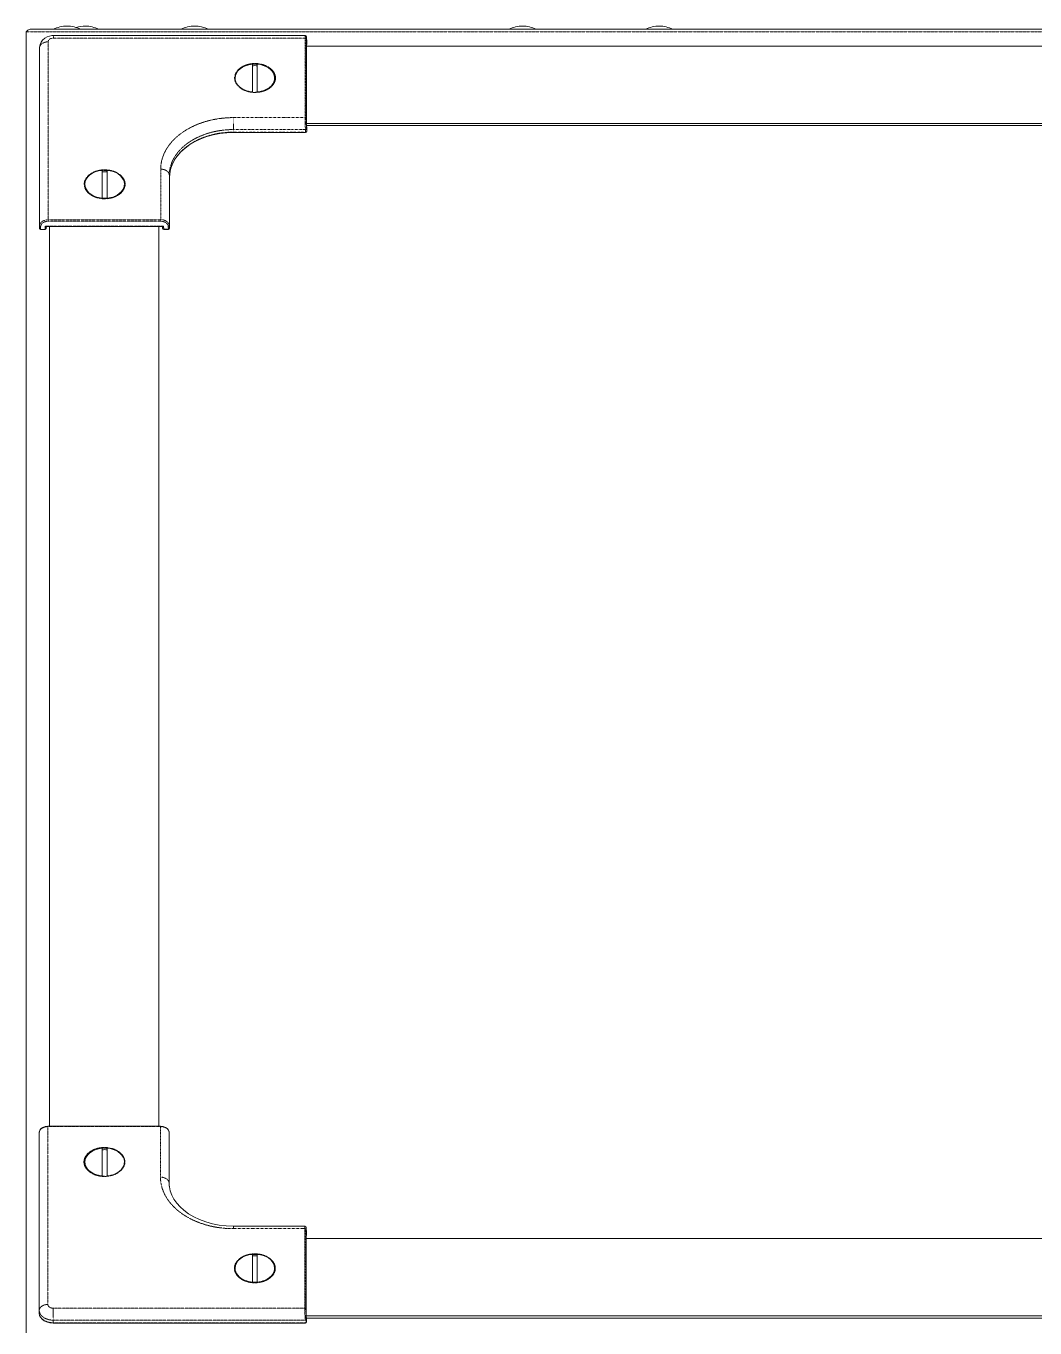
# Model space of a CAD drawing. Header units: millimetres. Extents: x 46989 to 543236, y 252623 to 526638.
# Drawn here: x 207326 to 213971, y 495440 to 504018 of the extents above; entities that cross this region are included whole.
import ezdxf

# ---------------------------------------------------------------- set-up
doc = ezdxf.new("R2010")
doc.units = ezdxf.units.MM
doc.linetypes.add('PHANTOM', pattern=[20, 10, -2, 2, -2, 2, -2])

msp = doc.modelspace()

# ---------------------------------------------------------------- linework, layer by layer
at = {"color": 7, "lineweight": 13, "ltscale": 6.28552e-05}
msp.add_line((207325.9, 503978.6), (207327.4, 503979.7), dxfattribs=at)
at = {"color": 7, "lineweight": 13, "ltscale": 0.03937}
for p, q in [((207325.9, 495408.2), (207325.9, 503978.6)), ((207353.5, 503996.3), (254728.3, 503996.3)), ((207507, 503955.5), (209164.5, 503955.5)), ((207413.6, 502685), (207413.6, 503858.7)), ((252910.2, 503885.5), (209173, 503885.5)), ((209173, 503376.4), (252910.2, 503376.4)), ((209173.2, 503361.6), (252910.1, 503361.6)), ((208221.6, 502696.4), (207462.8, 502696.4)), ((207481.1, 502696.4), (207481.1, 496769)), ((208201.1, 496769), (208201.1, 502696.4)), ((207470, 496769), (208211.5, 496769)), ((207412.1, 495540.3), (207412.1, 496714.1)), ((252910.2, 496028.6), (209171.6, 496028.6)), ((209165.5, 495472.2), (207505.5, 495472.2)), ((209171.6, 495519.5), (252910.2, 495519.5)), ((209172.5, 495504.7), (252909.3, 495504.7))]:
    msp.add_line(p, q, dxfattribs=at)
at = {"color": 7, "linetype": 'PHANTOM', "lineweight": 13, "ltscale": 0.03937}
for p, q in [((207327.4, 503979.7), (254754.4, 503979.7)), ((207413.6, 502685.2), (207413.6, 503859)), ((207414.6, 502702.2), (207414.6, 503875.3)), ((207471.4, 502742.2), (207471.4, 503913.7)), ((207507, 503938.9), (209163.8, 503938.9)), ((208212.9, 502742.2), (207471.4, 502742.2)), ((208231.7, 502698.7), (207452.7, 502698.7)), ((208212.9, 502732.2), (207471.4, 502732.2)), ((207470, 495595.3), (207470, 496766.9)), ((207470, 496766.9), (208211.5, 496766.9)), ((207412.2, 495540.5), (207412.2, 496714.3)), ((207413.2, 495556.8), (207413.2, 496729.9)), ((209162.4, 495570.2), (207505.5, 495570.2)), ((209164.5, 495491.5), (207505.5, 495491.5)), ((209165.5, 495474.5), (207505.5, 495474.5))]:
    msp.add_line(p, q, dxfattribs=at)
at = {"color": 7, "lineweight": 13, "ltscale": 0.013114}
msp.add_line((207384.9, 503996.3), (207762.6, 503996.3), dxfattribs=at)
at = {"color": 7, "linetype": 'PHANTOM', "lineweight": 13, "ltscale": 0.000578452}
msp.add_line((207507, 503938.9), (207507, 503955.5), dxfattribs=at)
at = {"color": 7, "lineweight": 13, "ltscale": 0.000461308}
msp.add_line((207775.9, 503996.3), (207762.6, 503996.3), dxfattribs=at)
at = {"color": 7, "lineweight": 13, "ltscale": 0.003125}
for p, q in [((208346.1, 503996.3), (208436.1, 503996.3)), ((211406.1, 503996.3), (211496.1, 503996.3))]:
    msp.add_line(p, q, dxfattribs=at)
at = {"color": 7, "lineweight": 13, "ltscale": 0.002742}
for p, q in [((208436.1, 503996.3), (208515.1, 503996.3)), ((211496.1, 503996.3), (211575.1, 503996.3))]:
    msp.add_line(p, q, dxfattribs=at)
at = {"color": 7, "lineweight": 13, "ltscale": 0.000382551}
for p, q in [((208515.1, 503996.3), (208526.1, 503996.3)), ((211575.1, 503996.3), (211586.1, 503996.3))]:
    msp.add_line(p, q, dxfattribs=at)
at = {"color": 7, "linetype": 'PHANTOM', "lineweight": 13, "ltscale": 0.000566946}
msp.add_line((207414.6, 503875.3), (207413.6, 503859), dxfattribs=at)
at = {"color": 7, "lineweight": 13, "ltscale": 0.000107885}
msp.add_line((207413.6, 503858.7), (207413.7, 503861.9), dxfattribs=at)
at = {"color": 7, "lineweight": 13, "ltscale": 0.000565863}
msp.add_line((207414.7, 503878.1), (207413.7, 503861.9), dxfattribs=at)
at = {"color": 7, "linetype": 'PHANTOM', "lineweight": 13, "ltscale": 0.018205}
for p, q in [((209163.8, 503938.9), (209163.8, 503414.6)), ((209171, 503934), (209171, 503409.7)), ((209162.4, 496094.5), (209162.4, 495570.2)), ((209169.6, 496089.6), (209169.6, 495565.3))]:
    msp.add_line(p, q, dxfattribs=at)
at = {"color": 7, "linetype": 'PHANTOM', "lineweight": 13, "ltscale": 0.019128}
for p, q in [((209173, 503364.3), (209173, 503915.2)), ((209171.6, 496070.8), (209171.6, 495519.9))]:
    msp.add_line(p, q, dxfattribs=at)
at = {"color": 7, "linetype": 'PHANTOM', "lineweight": 13, "ltscale": 0.000592927}
msp.add_line((209173, 503915.2), (209174.1, 503898.2), dxfattribs=at)
at = {"color": 7, "linetype": 'PHANTOM', "lineweight": 13, "ltscale": 2.25285e-05}
msp.add_line((209173, 503914.6), (209173, 503915.2), dxfattribs=at)
at = {"color": 7, "lineweight": 13, "ltscale": 0.019098}
for p, q in [((209173, 503364.5), (209173, 503914.6)), ((209171.6, 496070.2), (209171.6, 495520.1))]:
    msp.add_line(p, q, dxfattribs=at)
at = {"color": 7, "lineweight": 13, "ltscale": 0.000542275}
msp.add_line((209174.1, 503920.2), (209173.1, 503935.7), dxfattribs=at)
at = {"color": 7, "linetype": 'PHANTOM', "lineweight": 13, "ltscale": 0.000542271}
for p, q in [((209174.1, 503919.9), (209173.1, 503935.5)), ((207412.2, 496714.3), (207413.2, 496729.9)), ((208269.3, 496714.3), (208268.3, 496729.9))]:
    msp.add_line(p, q, dxfattribs=at)
at = {"color": 7, "lineweight": 13, "ltscale": 1.6167e-05}
msp.add_line((209174.1, 503919.7), (209174.1, 503920.2), dxfattribs=at)
at = {"color": 7, "linetype": 'PHANTOM', "lineweight": 13, "ltscale": 0.00075492}
for p, q in [((209174.1, 503919.9), (209174.1, 503898.2)), ((209174.1, 503345.7), (209174.1, 503324)), ((209172.7, 495479.6), (209172.7, 495501.3))]:
    msp.add_line(p, q, dxfattribs=at)
at = {"color": 7, "lineweight": 13, "ltscale": 0.00075492}
for p, q in [((209174.1, 503919.7), (209174.1, 503898)), ((209174.1, 503345.5), (209174.1, 503323.8)), ((209172.7, 495479.4), (209172.7, 495501.1))]:
    msp.add_line(p, q, dxfattribs=at)
at = {"color": 7, "lineweight": 13, "ltscale": 0.001831}
for p, q in [((208816.6, 503766.6), (208816.6, 503713.9)), ((208849.1, 503713.9), (208849.1, 503766.6)), ((207827.3, 503067.1), (207827.3, 503014.4)), ((207859.9, 503014.4), (207859.9, 503067.1)), ((207827.3, 496624.7), (207827.3, 496572)), ((207859.9, 496572), (207859.9, 496624.7)), ((208816.6, 495925.2), (208816.6, 495872.5)), ((208849.1, 495872.5), (208849.1, 495925.2))]:
    msp.add_line(p, q, dxfattribs=at)
at = {"color": 7, "lineweight": 13, "ltscale": 0.004519}
for p, q in [((208816.6, 503713.9), (208816.6, 503583.8)), ((208849.1, 503583.8), (208849.1, 503713.9)), ((207827.3, 503014.4), (207827.3, 502884.2)), ((207859.9, 502884.2), (207859.9, 503014.4)), ((207827.3, 496572), (207827.3, 496441.9)), ((207859.9, 496441.9), (207859.9, 496572)), ((208816.6, 495872.5), (208816.6, 495742.3)), ((208849.1, 495742.3), (208849.1, 495872.5))]:
    msp.add_line(p, q, dxfattribs=at)
at = {"color": 7, "lineweight": 13, "ltscale": 2.38794e-05}
msp.add_line((208849.1, 503583.8), (208849.1, 503583.1), dxfattribs=at)
at = {"color": 7, "linetype": 'PHANTOM', "lineweight": 13, "ltscale": 0.002731}
for p, q in [((208692.9, 503414.6), (208692.9, 503335.9)), ((207505.5, 495570.2), (207505.5, 495491.5))]:
    msp.add_line(p, q, dxfattribs=at)
at = {"color": 7, "linetype": 'PHANTOM', "lineweight": 13, "ltscale": 0.016352}
for p, q in [((209163.8, 503414.6), (208692.9, 503414.6)), ((208691.4, 496094.5), (209162.4, 496094.5))]:
    msp.add_line(p, q, dxfattribs=at)
at = {"color": 7, "lineweight": 13, "ltscale": 7.06099e-06}
msp.add_line((209173, 503364.3), (209173, 503364.5), dxfattribs=at)
at = {"color": 7, "linetype": 'PHANTOM', "lineweight": 13, "ltscale": 0.000646861}
msp.add_line((209173, 503364.3), (209174.1, 503345.7), dxfattribs=at)
at = {"color": 7, "lineweight": 13, "ltscale": 7.71781e-06}
msp.add_line((209173, 503364.3), (209173, 503364.1), dxfattribs=at)
at = {"color": 7, "lineweight": 13, "ltscale": 0.000632059}
for p, q in [((209173, 503364.1), (209174.1, 503345.9)), ((209171.6, 495519.7), (209172.6, 495501.5))]:
    msp.add_line(p, q, dxfattribs=at)
at = {"color": 7, "lineweight": 13, "ltscale": 1.48142e-05}
msp.add_line((209174.1, 503345.5), (209174.1, 503345.9), dxfattribs=at)
at = {"color": 7, "linetype": 'PHANTOM', "lineweight": 13, "ltscale": 0.016424}
msp.add_line((209165.9, 503335.9), (208692.9, 503335.9), dxfattribs=at)
at = {"color": 7, "linetype": 'PHANTOM', "lineweight": 13, "ltscale": 0.000590587}
msp.add_line((208692.9, 503335.9), (208692.9, 503318.9), dxfattribs=at)
at = {"color": 7, "linetype": 'PHANTOM', "lineweight": 13, "ltscale": 0.016459}
msp.add_line((209166.9, 503318.9), (208692.9, 503318.9), dxfattribs=at)
at = {"color": 7, "linetype": 'PHANTOM', "lineweight": 13, "ltscale": 8.10999e-05}
for p, q in [((208692.9, 503318.9), (208692.9, 503316.6)), ((209166.9, 503318.9), (209166.9, 503316.6)), ((207420.8, 502677.8), (207420.8, 502680.1)), ((207451.6, 502677.8), (207451.6, 502680.1)), ((208232.8, 502677.8), (208232.8, 502680.1)), ((208263.6, 502677.8), (208263.6, 502680.1))]:
    msp.add_line(p, q, dxfattribs=at)
at = {"color": 7, "lineweight": 13, "ltscale": 0.016459}
msp.add_line((209166.9, 503316.6), (208692.9, 503316.6), dxfattribs=at)
at = {"color": 7, "linetype": 'PHANTOM', "lineweight": 13, "ltscale": 0.000591621}
msp.add_line((209166.9, 503318.9), (209165.9, 503335.9), dxfattribs=at)
at = {"color": 7, "linetype": 'PHANTOM', "lineweight": 13, "ltscale": 0.000591588}
for p, q in [((209174.1, 503324), (209173.1, 503341)), ((208270.8, 502685.2), (208269.8, 502702.2)), ((209165.5, 495474.5), (209164.5, 495491.5))]:
    msp.add_line(p, q, dxfattribs=at)
at = {"color": 7, "linetype": 'PHANTOM', "lineweight": 13, "ltscale": 0.011563}
for p, q in [((208212.9, 503075.2), (208212.9, 502742.2)), ((208211.5, 496766.9), (208211.5, 496433.9))]:
    msp.add_line(p, q, dxfattribs=at)
at = {"color": 7, "linetype": 'PHANTOM', "lineweight": 13, "ltscale": 0.011613}
for p, q in [((208269.8, 503036.7), (208269.8, 502702.2)), ((208268.3, 496729.9), (208268.3, 496395.4))]:
    msp.add_line(p, q, dxfattribs=at)
at = {"color": 7, "linetype": 'PHANTOM', "lineweight": 13, "ltscale": 0.000566942}
for p, q in [((208269.8, 503036.7), (208270.8, 503020.4)), ((208268.3, 496395.4), (208269.3, 496379.1))]:
    msp.add_line(p, q, dxfattribs=at)
at = {"color": 7, "linetype": 'PHANTOM', "lineweight": 13, "ltscale": 0.011638}
for p, q in [((208270.8, 503020.4), (208270.8, 502685.2)), ((208269.3, 496714.3), (208269.3, 496379.1))]:
    msp.add_line(p, q, dxfattribs=at)
at = {"color": 7, "lineweight": 13, "ltscale": 0.011638}
for p, q in [((208270.8, 503020.2), (208270.8, 502685)), ((208269.3, 496714.1), (208269.3, 496378.9))]:
    msp.add_line(p, q, dxfattribs=at)
at = {"color": 7, "lineweight": 13, "ltscale": 2.38494e-05}
for p, q in [((207827.3, 502883.5), (207827.3, 502884.2)), ((207859.9, 502884.2), (207859.9, 502883.5)), ((207827.3, 496441.2), (207827.3, 496441.9)), ((207859.9, 496441.9), (207859.9, 496441.2))]:
    msp.add_line(p, q, dxfattribs=at)
at = {"color": 7, "linetype": 'PHANTOM', "lineweight": 13, "ltscale": 0.000345666}
for p, q in [((207471.4, 502742.2), (207471.4, 502732.2)), ((208212.9, 502742.2), (208212.9, 502732.2))]:
    msp.add_line(p, q, dxfattribs=at)
at = {"color": 7, "linetype": 'PHANTOM', "lineweight": 13, "ltscale": 0.000591591}
for p, q in [((207413.6, 502685.2), (207414.6, 502702.2)), ((207420.8, 502680.1), (207421.8, 502697.1)), ((208263.6, 502680.1), (208262.6, 502697.1)), ((209172.7, 495479.6), (209171.6, 495496.6))]:
    msp.add_line(p, q, dxfattribs=at)
at = {"color": 7, "linetype": 'PHANTOM', "lineweight": 13, "ltscale": 0.001068}
for p, q in [((207420.8, 502680.1), (207451.6, 502680.1)), ((208232.8, 502680.1), (208263.6, 502680.1))]:
    msp.add_line(p, q, dxfattribs=at)
at = {"color": 7, "lineweight": 13, "ltscale": 0.001068}
for p, q in [((207420.8, 502677.8), (207451.6, 502677.8)), ((208232.8, 502677.8), (208263.6, 502677.8))]:
    msp.add_line(p, q, dxfattribs=at)
at = {"color": 7, "linetype": 'PHANTOM', "lineweight": 13, "ltscale": 0.000646864}
for p, q in [((207452.7, 502698.7), (207451.6, 502680.1)), ((208231.7, 502698.7), (208232.8, 502680.1)), ((209171.6, 495519.9), (209172.7, 495501.3))]:
    msp.add_line(p, q, dxfattribs=at)
at = {"color": 7, "lineweight": 13, "ltscale": 0.000293974}
msp.add_line((207459.2, 502693), (207458.7, 502684.6), dxfattribs=at)
at = {"color": 7, "lineweight": 13, "ltscale": 0.000293944}
msp.add_line((208225.1, 502693), (208225.6, 502684.6), dxfattribs=at)
at = {"color": 7, "linetype": 'PHANTOM', "lineweight": 13, "ltscale": 7.32302e-05}
for p, q in [((207470, 496766.9), (207470, 496769)), ((208211.5, 496766.9), (208211.5, 496769))]:
    msp.add_line(p, q, dxfattribs=at)
at = {"color": 7, "lineweight": 13, "ltscale": 1.6152e-05}
for p, q in [((207412.1, 496714.1), (207412.2, 496714.5)), ((208269.3, 496714.5), (208269.3, 496714.1))]:
    msp.add_line(p, q, dxfattribs=at)
at = {"color": 7, "lineweight": 13, "ltscale": 0.00054229}
for p, q in [((207412.2, 496714.5), (207413.2, 496730.1)), ((208269.3, 496714.5), (208268.3, 496730.1)), ((209172.6, 496075.8), (209171.6, 496091.3))]:
    msp.add_line(p, q, dxfattribs=at)
at = {"color": 7, "lineweight": 13, "ltscale": 0.000153543}
msp.add_line((208269.4, 496374.5), (208269.3, 496378.9), dxfattribs=at)
at = {"color": 7, "linetype": 'PHANTOM', "lineweight": 13, "ltscale": 0.000578467}
msp.add_line((208691.4, 496094.5), (208691.4, 496111.1), dxfattribs=at)
at = {"color": 7, "lineweight": 13, "ltscale": 0.016374}
msp.add_line((208691.4, 496111.1), (209163, 496111.1), dxfattribs=at)
at = {"color": 7, "linetype": 'PHANTOM', "lineweight": 13, "ltscale": 0.000542275}
msp.add_line((209172.7, 496075.5), (209171.6, 496091.1), dxfattribs=at)
at = {"color": 7, "linetype": 'PHANTOM', "lineweight": 13, "ltscale": 0.000592946}
msp.add_line((209171.6, 496070.8), (209172.7, 496053.8), dxfattribs=at)
at = {"color": 7, "linetype": 'PHANTOM', "lineweight": 13, "ltscale": 2.2514e-05}
msp.add_line((209171.6, 496070.2), (209171.6, 496070.8), dxfattribs=at)
at = {"color": 7, "lineweight": 13, "ltscale": 1.61539e-05}
msp.add_line((209172.7, 496075.3), (209172.6, 496075.8), dxfattribs=at)
at = {"color": 7, "linetype": 'PHANTOM', "lineweight": 13, "ltscale": 0.000754935}
msp.add_line((209172.7, 496053.8), (209172.7, 496075.5), dxfattribs=at)
at = {"color": 7, "lineweight": 13, "ltscale": 0.000754935}
msp.add_line((209172.7, 496053.6), (209172.7, 496075.3), dxfattribs=at)
at = {"color": 7, "lineweight": 13, "ltscale": 2.38644e-05}
for p, q in [((208816.6, 495741.7), (208816.6, 495742.3)), ((208849.1, 495742.3), (208849.1, 495741.7))]:
    msp.add_line(p, q, dxfattribs=at)
at = {"color": 7, "linetype": 'PHANTOM', "lineweight": 13, "ltscale": 0.000566927}
msp.add_line((207413.2, 495556.8), (207412.2, 495540.5), dxfattribs=at)
at = {"color": 7, "linetype": 'PHANTOM', "lineweight": 13, "ltscale": 0.000590557}
msp.add_line((207505.5, 495491.5), (207505.5, 495474.5), dxfattribs=at)
at = {"color": 7, "linetype": 'PHANTOM', "lineweight": 13, "ltscale": 8.11149e-05}
for p, q in [((207505.5, 495472.2), (207505.5, 495474.5)), ((209165.5, 495472.2), (209165.5, 495474.5))]:
    msp.add_line(p, q, dxfattribs=at)
at = {"color": 7, "lineweight": 13, "ltscale": 7.06278e-06}
msp.add_line((209171.6, 495519.9), (209171.6, 495520.1), dxfattribs=at)
at = {"color": 7, "lineweight": 13, "ltscale": 7.73277e-06}
msp.add_line((209171.6, 495519.9), (209171.6, 495519.7), dxfattribs=at)
at = {"color": 7, "lineweight": 13, "ltscale": 1.4816e-05}
msp.add_line((209172.7, 495501.1), (209172.6, 495501.5), dxfattribs=at)
at = {"color": 7, "lineweight": 13, "ltscale": 0.03937}
for points in [[(207353.5, 503996.3), (207348.2, 503995.6), (207343.1, 503993.6), (207337.6, 503990), (207327.4, 503979.7)], [(207414.7, 503878.1), (207417.9, 503895.5), (207425, 503911.8), (207435, 503925.4), (207448.9, 503937.7), (207464.2, 503946.4), (207480, 503952.1), (207496.2, 503955), (207507, 503955.5)], [(209173.1, 503935.7), (209172.1, 503947.6), (209170.3, 503952.6), (209166.4, 503955.3), (209164.5, 503955.5)], [(208270.8, 503020.2), (208271.8, 503041.1), (208275, 503062), (208280.3, 503082.6), (208287.6, 503103), (208297, 503122.9), (208308.4, 503142.4), (208321.8, 503161.3), (208345.4, 503188.3), (208373, 503213.4), (208404.3, 503236.4), (208439, 503256.9), (208476.6, 503274.6), (208516.8, 503289.5), (208559, 503301.2), (208602.7, 503309.7), (208647.6, 503314.8), (208692.9, 503316.6)], [(207470, 496769), (207452, 496766.9), (207436.9, 496761.5), (207425.3, 496753.6), (207417.6, 496744.2), (207413.5, 496733.3), (207413.2, 496730.1)], [(208211.5, 496769), (208229.4, 496766.9), (208244.6, 496761.5), (208256.2, 496753.6), (208263.9, 496744.2), (208267.9, 496733.3), (208268.3, 496730.1)], [(208691.4, 496111.1), (208644.5, 496112.9), (208598.1, 496118.2), (208552.9, 496127), (208509.5, 496139), (208468.5, 496154.2), (208430.4, 496172.2), (208395.7, 496192.8), (208364.7, 496215.5), (208340.4, 496237.3), (208318.7, 496261.4), (208299.8, 496288), (208285.4, 496315.3), (208275.5, 496342.8), (208270, 496369.5), (208268.7, 496382.3)], [(209171.6, 496091.3), (209170.6, 496103.2), (209168.9, 496108.2), (209164.9, 496110.9), (209163, 496111.1)], [(207505.5, 495472.2), (207482.9, 495474.2), (207461.6, 495480.1), (207445.3, 495488.1), (207431.5, 495498.6), (207421.1, 495511.1), (207415.2, 495522.8), (207412.4, 495535.2), (207412.1, 495540.3)]]:
    msp.add_lwpolyline(points, dxfattribs=at)
at = {"color": 7, "linetype": 'PHANTOM', "lineweight": 13, "ltscale": 0.03937}
for points in [[(209164.5, 503955.5), (209164.4, 503955.5), (209164.4, 503955.4), (209164.3, 503955.3), (209164.2, 503954.7), (209163.8, 503938.9)], [(209173.1, 503935.5), (209172.8, 503940.2), (209171.9, 503948), (209171.8, 503948.4), (209171.7, 503948.5), (209171.7, 503948.5), (209171.7, 503948.6), (209171.6, 503948.5), (209171.6, 503948.4), (209171.5, 503948), (209171.3, 503946.2), (209171, 503934)], [(207414.6, 502702.2), (207415.7, 502708.5), (207418, 502714.6), (207421.6, 502720.5), (207426.3, 502725.8), (207436.6, 502733.4), (207449, 502738.8), (207462.6, 502741.7), (207471.4, 502742.2)], [(208212.9, 502742.2), (208227.2, 502740.8), (208240.6, 502736.9), (208252.5, 502730.4), (208258.3, 502725.6), (208263.2, 502720), (208266.6, 502714.3), (208268.8, 502708.1), (208269.8, 502702.2)], [(207421.8, 502697.1), (207422.8, 502703), (207425, 502708.6), (207428.5, 502714), (207433.1, 502718.9), (207445.1, 502726.6), (207459.9, 502731.2), (207471.4, 502732.2)], [(207452.7, 502698.7), (207457.1, 502693), (207458.1, 502692.3), (207458.5, 502692.1), (207458.8, 502692.2), (207459, 502692.3), (207459.2, 502693), (207459.2, 502693)], [(208212.9, 502732.2), (208228.7, 502730.3), (208242.8, 502724.8), (208249, 502720.7), (208254.2, 502715.9), (208258, 502711), (208260.7, 502705.6), (208262.6, 502697.1)], [(207413.2, 496729.9), (207414.2, 496735.6), (207416.4, 496741.1), (207420, 496746.6), (207424.8, 496751.7), (207435.2, 496758.8), (207447.6, 496763.7), (207461.1, 496766.4), (207470, 496766.9)], [(208211.5, 496766.9), (208225.7, 496765.6), (208239.1, 496762), (208251, 496756), (208257, 496751.3), (208262, 496746), (208265.2, 496740.8), (208267.4, 496735.3), (208268.3, 496729.9)], [(209162.4, 496094.5), (209162.7, 496109.6), (209162.9, 496111), (209163, 496111.1), (209163, 496111.1), (209163, 496111.1)], [(209169.6, 496089.6), (209169.8, 496101.1), (209170, 496103.7), (209170.1, 496104), (209170.1, 496104.1), (209170.2, 496104.1), (209170.2, 496104.2), (209170.3, 496104.1), (209170.3, 496104.1), (209170.3, 496104), (209170.6, 496103), (209171.6, 496091.1)]]:
    msp.add_lwpolyline(points, dxfattribs=at)
at = {"color": 7, "lineweight": 13, "ltscale": 0.03937}
for centre, radius, start, end in [((207595.5, 503819.6), 198.3, 90, 116.99147), ((207595.5, 503819.6), 198.3, 63.00853, 90), ((207716.1, 503819.1), 198.3, 90, 107.45555), ((207716.1, 503819.1), 198.3, 63.34272, 90), ((208436.1, 503819.6), 198.3, 90, 116.99147), ((208436.1, 503819.6), 198.3, 63.00853, 90), ((210596.1, 503819.1), 198.3, 90, 116.65728), ((210596.1, 503819.1), 198.3, 63.34272, 90), ((211496.1, 503819.6), 198.3, 90, 116.99147), ((211496.1, 503819.6), 198.3, 63.00853, 90), ((209166.9, 503898), 7.2, 327.90659, 359.99465), ((209166.9, 503323.8), 7.2, 270, 359.99465), ((207420.8, 502685), 7.2, 180.00535, 270), ((207451.6, 502685), 7.2, 270, 356.60945), ((207463.3, 502692.4), 4.09, 96.2248, 170.43646), ((208221.1, 502692.4), 4.08, 9.58534, 83.83464), ((208232.8, 502685), 7.2, 183.39056, 270), ((208263.6, 502685), 7.2, 270, 359.99465), ((209165.5, 496053.6), 7.2, 327.9142, 359.98721), ((209165.5, 495479.4), 7.2, 270, 359.99465)]:
    msp.add_arc(centre, radius, start, end, dxfattribs=at)
at = {"color": 7, "linetype": 'PHANTOM', "lineweight": 13, "ltscale": 0.03937}
for centre, radius, start, end in [((211008, 503424), 1844.2, 180.29281, 182.73726), ((210578.7, 503417.9), 1407.7, 180.33577, 183.13332), ((211005.3, 495579.6), 1843, 180.29196, 182.73805), ((210577.2, 495573.5), 1407.7, 180.33577, 183.13332)]:
    msp.add_arc(centre, radius, start, end, dxfattribs=at)
for centre, major_axis, ratio, start_param, end_param in [((207507, 503859), (93.4, 0), 0.707107, 3.097918, 3.141593), ((207420.8, 503858.7), (-7.2, 0), 0.707106, 6.239552, 6.283317), ((207471.4, 503873.5), (56.9, 0), 0.707106, 1.570796, 3.097959), ((207507, 503875.3), (92.4, 0), 0.707107, 3.097918, 3.141593), ((207507, 503913.7), (35.5, 0), 0.707107, 1.570796, 3.141593), ((209163.8, 503933.8), (-7.2, 0), 0.707106, 3.185226, 4.712389), ((209166.9, 503898), (7.19, 0.46), 0.736577, 5.67773, 6.237567), ((209165.9, 503935.3), (7.19, 0.46), 0.736577, 6.237567, 6.283306), ((209166.9, 503919.7), (7.19, 0.46), 0.736577, 6.237567, 6.283306), ((209166.9, 503919.7), (7.2, 0), 0.707106, 6.283053, 6.326819), ((209166.9, 503898), (-7.2, 0), 0.707106, 3.141461, 3.185226), ((208834.3, 503675.7), (134.7, 0), 0.707107, 1.570794205789765, 7.853979512969351), ((208834.3, 503674.2), (129.7, 0), 0.707107, 1.456173, 1.708145), ((208834.3, 503674.2), (129.7, 0), 0.707107, 4.712389, 6.783505), ((208692.9, 503075.2), (480, 0), 0.707107, 1.570796, 3.141593), ((209163.8, 503409.5), (-7.2, 0), 0.707106, 3.185226, 4.712389), ((209166.9, 503345.5), (7.19, 0.43), 0.674949, 6.241372, 6.283307), ((209166.9, 503345.5), (-7.2, 0), 0.707106, 3.141461, 3.185226), ((208692.9, 503036.7), (423.1, 0), 0.707107, 1.570796, 3.141593), ((208692.9, 503020.4), (422.1, 0), 0.707107, 1.570796, 3.141593), ((209165.9, 503340.8), (-7.19, -0.43), 0.674949, 1.530886, 3.099779), ((209166.9, 503323.8), (7.19, 0.43), 0.674949, 4.672478, 6.241372), ((209166.9, 503323.8), (-7.2, 0), 0.707106, 3.141461, 3.185226), ((207843.6, 502975.2), (134.7, 0), 0.707107, 4.712389, 10.995574), ((207843.6, 502973.7), (129.7, 0), 0.707107, 1.444819, 1.696774), ((208212.9, 503034.9), (-56.9, 0), 0.707106, 3.185226, 4.712389), ((208263.6, 503020.2), (-7.2, 0), 0.707106, 3.141461, 3.185226), ((207843.6, 502973.7), (129.7, 0), 0.707107, 3.373282, 6.051496), ((207420.8, 502685), (-7.19, 0.43), 0.674949, 0.041813, 1.610707), ((207420.8, 502685), (-7.2, 0), 0.707106, 6.239552, 6.283317), ((207421.8, 502702), (-7.19, 0.43), 0.674949, 0.041813, 1.610707), ((207451.6, 502685), (7.19, -0.43), 0.674949, 4.7523, 6.283063), ((207452.7, 502703.6), (13.7, -5.9), 0.302617, 4.842116, 5.671109), ((208231.7, 502703.6), (13.7, 5.9), 0.302618, 3.753666, 4.582648), ((208231.7, 502703.6), (-6.2, -11.4), 0.18987, 5.988371, 7.519224), ((208232.8, 502685), (-7.19, -0.43), 0.674949, 0.000122, 1.530886), ((208262.6, 502702), (7.19, 0.43), 0.674949, 4.672478, 6.241372), ((208263.6, 502685), (7.19, 0.43), 0.674949, 4.672478, 6.241372), ((208263.6, 502685), (-7.2, 0), 0.707106, 3.141461, 3.185226), ((207419.3, 496714.1), (-7.2, 0), 0.707106, 6.239552, 6.283317), ((207419.3, 496714.1), (7.19, -0.46), 0.736577, 3.141472, 3.187211), ((207420.4, 496729.6), (7.19, -0.46), 0.736577, 3.141472, 3.187211), ((208261.1, 496729.6), (-7.19, -0.46), 0.736577, 3.095974, 3.141713), ((208262.1, 496714.1), (7.19, 0.46), 0.736577, 6.237567, 6.283306), ((208262.1, 496714.1), (-7.2, 0), 0.707106, 3.141461, 3.185226), ((207842.1, 496532.4), (129.7, 0), 0.707107, 2.641274, 4.712389), ((207842.1, 496533.9), (134.7, 0), 0.707107, 3.141591, 9.424776), ((207842.1, 496532.4), (129.7, 0), 0.707107, 1.433447, 1.685419), ((208211.5, 496393.6), (-56.9, 0), 0.707106, 3.185226, 4.712389), ((208691.4, 496433.9), (480, 0), 0.707107, 3.141593, 4.712389), ((208691.4, 496395.4), (423.1, 0), 0.707107, 3.141593, 3.185402), ((208691.4, 496379.1), (422.1, 0), 0.707107, 3.141593, 3.157037), ((208262.1, 496378.9), (-7.2, 0), 0.707106, 3.141461, 3.185226), ((209162.4, 496089.4), (-7.2, 0), 0.707106, 3.185226, 4.712389), ((209164.5, 496090.9), (7.19, 0.46), 0.736577, 6.237567, 6.283306), ((209165.5, 496053.6), (-7.19, -0.46), 0.736577, 2.536137, 3.095974), ((209165.5, 496075.3), (7.19, 0.46), 0.736577, 6.237567, 6.283306), ((209165.5, 496075.3), (7.2, 0), 0.707106, 6.283053, 6.326819), ((209165.5, 496053.6), (7.2, 0), 0.707106, 6.283053, 6.326819), ((208832.9, 495831.8), (129.7, 0), 0.707107, 1.444819, 1.696774), ((208832.9, 495831.8), (129.7, 0), 0.707107, 3.373282, 6.051496), ((207419.3, 495540.3), (-7.2, 0), 0.707106, 6.239552, 6.283317), ((207505.5, 495540.5), (93.4, 0), 0.707107, 3.141593, 4.712389), ((207470, 495555.1), (56.9, 0), 0.707106, 1.570796, 3.097959), ((207505.5, 495556.8), (92.4, 0), 0.707107, 3.141593, 4.712389), ((207505.5, 495595.3), (35.5, 0), 0.707107, 3.141593, 4.71239), ((209162.4, 495565.1), (-7.2, 0), 0.707106, 3.185226, 4.712389), ((209164.5, 495496.4), (-7.19, -0.43), 0.674949, 1.530886, 3.099779), ((209165.5, 495479.4), (-7.19, -0.43), 0.674949, 1.530886, 3.099779), ((209165.5, 495501.1), (7.19, 0.43), 0.674949, 6.241372, 6.283307), ((209165.5, 495501.1), (7.2, 0), 0.707106, 6.283053, 6.326819), ((209165.5, 495479.4), (7.2, 0), 0.707106, 6.283053, 6.326819)]:
    msp.add_ellipse(centre, major_axis=major_axis, ratio=ratio, start_param=start_param, end_param=end_param, dxfattribs=at)
at = {"color": 7, "lineweight": 13, "ltscale": 0.03937}
for centre, major_axis, start_param, end_param in [((208832.9, 503675.2), (-130.3, 0), 4.837717, 6.283185), ((208832.9, 503669.6), (123.5, 0), 1.438484, 1.703108), ((208832.9, 503675.2), (-130.3, 0), 2.087659, 4.587061), ((208832.9, 503675.2), (-130.3, 0), 6.283185, 7.337119), ((208832.9, 503675.2), (-130.3, 0), 1.053934, 1.445468), ((208832.9, 503675.2), (-130.3, 0), 1.696124, 2.087659), ((207843.6, 502975.7), (-130.3, 0), 4.837717, 6.283185), ((207843.6, 502970.1), (123.5, 0), 1.438484, 1.703108), ((207843.6, 502975.7), (-130.3, 0), 2.087659, 4.587061), ((207843.6, 502975.7), (-130.3, 0), 6.283185, 7.337119), ((207843.6, 502975.7), (-130.3, 0), 1.053934, 1.445468), ((207843.6, 502970.1), (123.5, 0), 4.580077, 4.844701), ((207843.6, 502975.7), (-130.3, 0), 1.696124, 2.087659), ((207843.6, 496533.3), (-130.3, 0), 4.837717, 6.283185), ((207843.6, 496527.7), (123.5, 0), 1.438484, 1.703108), ((207843.6, 496533.3), (-130.3, 0), 2.087659, 4.587061), ((207843.6, 496533.3), (-130.3, 0), 6.283185, 7.337119), ((207843.6, 496533.3), (-130.3, 0), 1.053934, 1.445468), ((207843.6, 496533.3), (-130.3, 0), 1.696124, 2.087659), ((208832.9, 495833.8), (-130.3, 0), 4.837717, 6.283185), ((208832.9, 495828.2), (123.5, 0), 1.438484, 1.703108), ((208832.9, 495833.8), (-130.3, 0), 2.087659, 4.587061), ((208832.9, 495833.8), (-130.3, 0), 6.283185, 7.337119), ((208832.9, 495833.8), (-130.3, 0), 1.053934, 1.445468), ((208832.9, 495828.2), (123.5, 0), 4.580077, 4.844701), ((208832.9, 495833.8), (-130.3, 0), 1.696124, 2.087659)]:
    msp.add_ellipse(centre, major_axis=major_axis, ratio=0.707107, start_param=start_param, end_param=end_param, dxfattribs=at)
at = {"color": 7, "linetype": 'PHANTOM', "lineweight": 13, "ltscale": 0.03937}
msp.add_ellipse((208832.9, 495833.3), major_axis=(134.7, 0), ratio=0.707107, dxfattribs=at)

doc.saveas('drawing.dxf')
